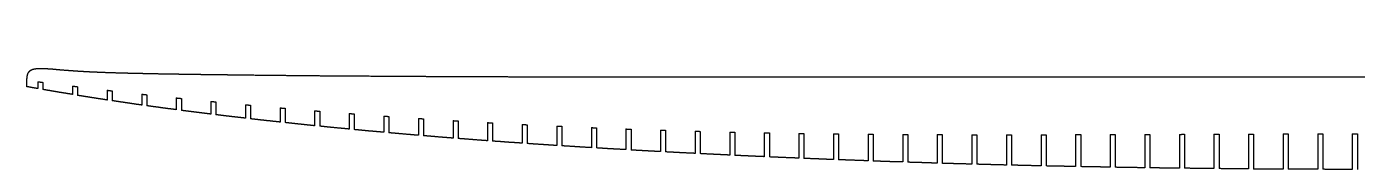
# Model space of a CAD drawing. Header units: metres. Extents: x 5 to 2009, y 0 to 108.
# Drawn here: x 5 to 1005, y 0 to 108 of the extents above; entities that cross this region are included whole.
import ezdxf

# ---------------------------------------------------------------- set-up
doc = ezdxf.new("R2010")
doc.units = ezdxf.units.M

msp = doc.modelspace()

# ---------------------------------------------------------------- linework, layer by layer
for p, q in [((13.1, 66.3, 26), (13.1, 61.1, 26)), ((16.9, 65.8, 26), (16.9, 60.4, 26)), ((39.1, 63, 26), (39.1, 56.7, 26)), ((42.9, 62.5, 26), (42.9, 56, 26)), ((65.1, 59.9, 26), (65.1, 52.5, 26)), ((68.9, 59.4, 26), (68.9, 52, 26)), ((91.1, 56.9, 26), (91.1, 48.7, 26)), ((94.9, 56.5, 26), (94.9, 48.2, 26)), ((117.1, 54.1, 26), (117.1, 45.2, 26)), ((120.9, 53.7, 26), (120.9, 44.7, 26)), ((143.1, 51.5, 26), (143.1, 41.9, 26)), ((146.9, 51.1, 26), (146.9, 41.4, 26)), ((169.1, 49, 26), (169.1, 38.8, 26)), ((172.9, 48.6, 26), (172.9, 38.3, 26)), ((195.1, 46.6, 26), (195.1, 35.9, 26)), ((198.9, 46.3, 26), (198.9, 35.5, 26)), ((221.1, 44.4, 26), (221.1, 33.1, 26)), ((224.9, 44.1, 26), (224.9, 32.8, 26)), ((247.1, 42.3, 26), (247.1, 30.6, 26)), ((250.9, 42, 26), (250.9, 30.2, 26)), ((273.1, 40.4, 26), (273.1, 28.2, 26)), ((276.9, 40.1, 26), (276.9, 27.8, 26)), ((299.1, 38.6, 26), (299.1, 25.9, 26)), ((302.9, 38.4, 26), (302.9, 25.6, 26)), ((325.1, 37, 26), (325.1, 23.8, 26)), ((328.9, 36.8, 26), (328.9, 23.5, 26)), ((351.1, 35.5, 26), (351.1, 21.8, 26)), ((354.9, 35.3, 26), (354.9, 21.5, 26)), ((377.1, 34.1, 26), (377.1, 20, 26)), ((380.9, 33.9, 26), (380.9, 19.7, 26)), ((403.1, 32.8, 26), (403.1, 18.2, 26)), ((406.9, 32.7, 26), (406.9, 18, 26)), ((429.1, 31.7, 26), (429.1, 16.6, 26)), ((432.9, 31.5, 26), (432.9, 16.4, 26)), ((455.1, 30.7, 26), (455.1, 15.1, 26)), ((458.9, 30.5, 26), (458.9, 14.8, 26)), ((481.1, 29.8, 26), (481.1, 13.6, 26)), ((484.9, 29.7, 26), (484.9, 13.4, 26)), ((507.1, 29, 26), (507.1, 12.3, 26)), ((510.9, 28.9, 26), (510.9, 12.1, 26)), ((533.1, 28.4, 26), (533.1, 11, 26)), ((536.9, 28.3, 26), (536.9, 10.8, 26)), ((559.1, 27.8, 26), (559.1, 9.8, 26)), ((562.9, 27.7, 26), (562.9, 9.6, 26)), ((585.1, 27.4, 26), (585.1, 8.7, 26)), ((588.9, 27.3, 26), (588.9, 8.5, 26)), ((611.1, 27, 26), (611.1, 7.6, 26)), ((614.9, 27, 26), (614.9, 7.5, 26)), ((637.1, 26.7, 26), (637.1, 6.7, 26)), ((640.9, 26.7, 26), (640.9, 6.5, 26)), ((663.1, 26.5, 26), (663.1, 5.8, 26)), ((666.9, 26.5, 26), (666.9, 5.6, 26)), ((689.1, 26.4, 26), (689.1, 4.9, 26)), ((692.9, 26.4, 26), (692.9, 4.8, 26)), ((715.1, 26.3, 26), (715.1, 4.2, 26)), ((718.9, 26.3, 26), (718.9, 4.1, 26)), ((741.1, 26.3, 26), (741.1, 3.5, 26)), ((744.9, 26.3, 26), (744.9, 3.4, 26)), ((767.1, 26.3, 26), (767.1, 2.9, 26)), ((770.9, 26.3, 26), (770.9, 2.8, 26)), ((793.1, 26.4, 26), (793.1, 2.3, 26)), ((796.9, 26.4, 26), (796.9, 2.3, 26)), ((819.1, 26.4, 26), (819.1, 1.9, 26)), ((822.9, 26.5, 26), (822.9, 1.8, 26)), ((845.1, 26.5, 26), (845.1, 1.5, 26)), ((848.9, 26.5, 26), (848.9, 1.4, 26)), ((871.1, 26.6, 26), (871.1, 1.1, 26)), ((874.9, 26.7, 26), (874.9, 1.1, 26)), ((897.1, 26.7, 26), (897.1, 0.8, 26)), ((900.9, 26.8, 26), (900.9, 0.8, 26)), ((923.1, 26.8, 26), (923.1, 0.6, 26)), ((926.9, 26.8, 26), (926.9, 0.5, 26)), ((949.1, 26.9, 26), (949.1, 0.4, 26)), ((952.9, 26.9, 26), (952.9, 0.4, 26)), ((975.1, 27, 26), (975.1, 0.3, 26)), ((978.9, 27, 26), (978.9, 0.3, 26)), ((1001.1, 27, 26), (1001.1, 0.2, 26)), ((1004.9, 27, 26), (1004.9, 0.2, 26))]:
    msp.add_line(p, q)
for points, degree, knots in [([(2008.3, 100.4, 26), (2008.3, 100.4, 26), (2008.3, 100.4, 26), (2008.3, 100.4, 26), (2008.3, 100.4, 26), (2008.3, 100.4, 26), (2008.4, 100.4, 26), (2008.4, 100.4, 26), (2008.4, 100.5, 26), (2008.4, 100.5, 26), (2008.4, 100.5, 26), (2008.4, 100.5, 26), (2008.4, 100.5, 26), (2008.4, 100.5, 26), (2008.4, 100.5, 26), (2008.4, 100.6, 26), (2008.4, 100.7, 26), (2008.4, 100.7, 26), (2008.5, 100.7, 26), (2008.5, 100.8, 26), (2008.5, 100.8, 26), (2008.5, 100.9, 26), (2008.5, 101, 26), (2008.5, 101, 26), (2008.5, 101.1, 26), (2008.5, 101.2, 26), (2008.5, 101.2, 26), (2008.6, 101.3, 26), (2008.6, 101.3, 26), (2008.6, 101.6, 26), (2008.6, 101.8, 26), (2008.6, 102, 26), (2008.7, 102.1, 26), (2008.7, 102.3, 26), (2008.7, 102.5, 26), (2008.7, 102.7, 26), (2008.7, 103, 26), (2008.7, 103.1, 26), (2008.7, 103.2, 26), (2008.8, 103.4, 26), (2008.8, 103.5, 26), (2008.8, 103.6, 26), (2008.8, 103.7, 26), (2008.8, 103.9, 26), (2008.8, 104, 26), (2008.8, 104, 26), (2008.8, 104.1, 26), (2008.8, 104.1, 26), (2008.8, 104.2, 26), (2008.8, 104.2, 26), (2008.8, 104.3, 26), (2008.8, 104.4, 26), (2008.8, 104.5, 26), (2008.8, 104.5, 26), (2008.8, 104.6, 26), (2008.8, 104.6, 26), (2008.7, 104.7, 26), (2008.7, 104.9, 26), (2008.7, 105, 26), (2008.7, 105.1, 26), (2008.7, 105.2, 26), (2008.7, 105.3, 26), (2008.7, 105.4, 26), (2008.6, 105.5, 26), (2008.6, 105.8, 26), (2008.5, 105.9, 26), (2008.5, 106, 26), (2008.4, 106.1, 26), (2008.3, 106.3, 26), (2008.3, 106.4, 26), (2008.2, 106.5, 26), (2008, 106.7, 26), (2007.9, 106.8, 26), (2007.9, 106.9, 26), (2007.8, 107, 26), (2007.7, 107, 26), (2007.6, 107.1, 26), (2007.4, 107.2, 26), (2007.3, 107.3, 26), (2007.2, 107.3, 26), (2007.1, 107.4, 26), (2007, 107.4, 26), (2006.9, 107.4, 26), (2006.8, 107.5, 26), (2006.7, 107.5, 26), (2006.6, 107.5, 26), (2006.5, 107.5, 26), (2006.5, 107.6, 26), (2006.4, 107.6, 26), (2006.3, 107.6, 26), (2006.3, 107.6, 26), (2006.2, 107.6, 26), (2006.1, 107.7, 26), (2006, 107.7, 26), (2005.9, 107.7, 26), (2005.8, 107.7, 26), (2005.7, 107.7, 26), (2005.7, 107.7, 26), (2005.6, 107.7, 26), (2005.2, 107.8, 26), (2004.9, 107.8, 26), (2004.5, 107.8, 26), (2004.2, 107.9, 26), (2003.9, 107.9, 26), (2003.5, 107.9, 26), (2003.2, 107.9, 26), (2002.7, 107.9, 26), (2002.4, 107.9, 26), (2002.2, 107.8, 26), (2002, 107.8, 26), (2001.8, 107.8, 26), (2001.5, 107.8, 26), (2001.3, 107.8, 26), (2000.8, 107.8, 26), (2000.5, 107.7, 26), (2000.2, 107.7, 26), (1999.9, 107.7, 26), (1999.6, 107.7, 26), (1999.3, 107.6, 26), (1999, 107.6, 26), (1998, 107.5, 26), (1997.3, 107.4, 26), (1996.5, 107.4, 26), (1995.8, 107.3, 26), (1995.1, 107.2, 26), (1994.3, 107.1, 26), (1993.6, 107, 26), (1992, 106.8, 26), (1991.1, 106.7, 26), (1990.3, 106.5, 26), (1989.4, 106.4, 26), (1988.5, 106.3, 26), (1987.6, 106.2, 26), (1986.8, 106, 26), (1985.4, 105.9, 26), (1984.9, 105.8, 26), (1984.4, 105.7, 26), (1983.9, 105.6, 26), (1983.4, 105.6, 26), (1982.9, 105.5, 26), (1982.3, 105.4, 26), (1981.2, 105.2, 26), (1980.6, 105.1, 26), (1980, 105.1, 26), (1979.4, 105, 26), (1978.7, 104.9, 26), (1978.1, 104.8, 26), (1977.4, 104.7, 26), (1974.6, 104.3, 26), (1972.6, 104, 26), (1970.5, 103.7, 26), (1968.4, 103.4, 26), (1966.3, 103.1, 26), (1964.3, 102.8, 26), (1962.2, 102.5, 26), (1956.3, 101.7, 26), (1952.6, 101.2, 26), (1948.8, 100.7, 26), (1945, 100.2, 26), (1941.2, 99.8, 26), (1937.5, 99.3, 26), (1933.7, 98.9, 26), (1926.4, 98, 26), (1922.9, 97.6, 26), (1919.3, 97.2, 26), (1915.8, 96.8, 26), (1912.3, 96.4, 26), (1908.8, 96.1, 26), (1905.2, 95.7, 26), (1898.7, 95, 26), (1895.7, 94.7, 26), (1892.6, 94.4, 26), (1889.6, 94.1, 26), (1886.6, 93.8, 26), (1883.6, 93.6, 26), (1880.5, 93.3, 26), (1866.2, 92, 26), (1854.8, 91, 26), (1843.5, 90, 26), (1832.1, 89.1, 26), (1820.8, 88.3, 26), (1809.4, 87.5, 26), (1798.1, 86.7, 26), (1778.6, 85.4, 26), (1770.5, 84.9, 26), (1762.3, 84.4, 26), (1754.2, 84, 26), (1746.1, 83.5, 26), (1737.9, 83, 26), (1729.8, 82.6, 26), (1718.5, 82, 26), (1715.2, 81.9, 26), (1712, 81.7, 26), (1708.7, 81.5, 26), (1705.4, 81.4, 26), (1702.1, 81.2, 26), (1698.7, 81, 26), (1692.3, 80.7, 26), (1689.2, 80.6, 26), (1686.1, 80.5, 26), (1683, 80.3, 26), (1679.9, 80.2, 26), (1676.8, 80, 26), (1673.7, 79.9, 26), (1659.2, 79.3, 26), (1647.7, 78.8, 26), (1636.2, 78.4, 26), (1624.7, 78, 26), (1613.3, 77.5, 26), (1601.8, 77.2, 26), (1590.3, 76.8, 26), (1565.9, 76, 26), (1553.1, 75.7, 26), (1540.2, 75.3, 26), (1527.3, 75, 26), (1514.4, 74.6, 26), (1501.6, 74.3, 26), (1488.7, 74, 26), (1464.9, 73.5, 26), (1454, 73.3, 26), (1443.1, 73.1, 26), (1432.2, 72.8, 26), (1421.3, 72.6, 26), (1410.4, 72.5, 26), (1399.6, 72.3, 26), (1384.9, 72.1, 26), (1381.1, 72, 26), (1377.3, 71.9, 26), (1373.4, 71.9, 26), (1369.6, 71.8, 26), (1365.8, 71.8, 26), (1362, 71.7, 26), (1354.8, 71.6, 26), (1351.4, 71.6, 26), (1348, 71.5, 26), (1344.7, 71.5, 26), (1341.3, 71.4, 26), (1337.9, 71.4, 26), (1334.5, 71.4, 26), (1305.3, 71, 26), (1279.5, 70.8, 26), (1253.6, 70.5, 26), (1227.8, 70.4, 26), (1202, 70.2, 26), (1176.2, 70.1, 26), (1150.3, 70, 26), (1111.8, 69.9, 26), (1099.1, 69.8, 26), (1086.4, 69.8, 26), (1073.7, 69.8, 26), (1061, 69.8, 26), (1048.3, 69.8, 26), (1035.6, 69.7, 26), (1020, 69.7, 26), (1017.2, 69.7, 26), (1014.3, 69.7, 26), (1011.4, 69.7, 26), (1008.5, 69.7, 26), (1005.6, 69.7, 26), (1002.8, 69.7, 26), (977.5, 69.7, 26), (955, 69.7, 26), (932.6, 69.6, 26), (910.1, 69.6, 26), (887.7, 69.6, 26), (865.3, 69.6, 26), (842.8, 69.6, 26), (810.2, 69.6, 26), (800.1, 69.6, 26), (789.9, 69.6, 26), (779.8, 69.6, 26), (769.6, 69.6, 26), (759.4, 69.6, 26), (749.3, 69.6, 26), (733.2, 69.6, 26), (727.3, 69.6, 26), (721.3, 69.6, 26), (715.4, 69.6, 26), (709.5, 69.6, 26), (703.6, 69.6, 26), (697.6, 69.6, 26), (688.7, 69.6, 26), (685.8, 69.6, 26), (682.8, 69.6, 26), (679.8, 69.6, 26), (676.9, 69.6, 26), (673.9, 69.6, 26), (671, 69.6, 26), (664.6, 69.6, 26), (661.2, 69.6, 26), (657.8, 69.6, 26), (654.5, 69.6, 26), (651.1, 69.6, 26), (647.7, 69.6, 26), (644.3, 69.6, 26), (634.6, 69.6, 26), (628.3, 69.6, 26), (622, 69.6, 26), (615.7, 69.6, 26), (609.4, 69.6, 26), (603.1, 69.6, 26), (596.8, 69.6, 26), (576.1, 69.6, 26), (561.9, 69.6, 26), (547.6, 69.6, 26), (533.3, 69.6, 26), (519, 69.6, 26), (504.7, 69.6, 26), (490.4, 69.6, 26), (464.3, 69.7, 26), (452.6, 69.7, 26), (440.8, 69.7, 26), (429.1, 69.7, 26), (417.3, 69.7, 26), (405.6, 69.7, 26), (393.8, 69.8, 26), (379.2, 69.8, 26), (376.3, 69.8, 26), (373.4, 69.8, 26), (370.6, 69.8, 26), (367.8, 69.8, 26), (365, 69.9, 26), (362.1, 69.9, 26), (351.4, 69.9, 26), (343.5, 69.9, 26), (335.5, 70, 26), (327.6, 70, 26), (319.7, 70, 26), (311.7, 70.1, 26), (303.8, 70.1, 26), (284, 70.2, 26), (272.2, 70.3, 26), (260.4, 70.4, 26), (248.6, 70.4, 26), (236.8, 70.5, 26), (224.9, 70.6, 26), (213.1, 70.7, 26), (196.4, 70.9, 26), (191.5, 70.9, 26), (186.5, 71, 26), (181.6, 71, 26), (176.7, 71.1, 26), (171.8, 71.2, 26), (166.8, 71.2, 26), (159.7, 71.3, 26), (157.6, 71.3, 26), (155.4, 71.4, 26), (153.3, 71.4, 26), (151.2, 71.4, 26), (149.1, 71.4, 26), (147.1, 71.5, 26), (142.9, 71.5, 26), (140.7, 71.5, 26), (138.6, 71.6, 26), (136.4, 71.6, 26), (134.2, 71.6, 26), (132.1, 71.7, 26), (129.9, 71.7, 26), (123.1, 71.8, 26), (118.3, 71.9, 26), (113.6, 71.9, 26), (108.9, 72, 26), (104.2, 72.1, 26), (99.5, 72.2, 26), (94.8, 72.3, 26), (85.6, 72.5, 26), (81.2, 72.6, 26), (76.8, 72.7, 26), (72.4, 72.8, 26), (68, 73, 26), (63.6, 73.1, 26), (59.2, 73.3, 26), (52, 73.6, 26), (49.1, 73.8, 26), (46.2, 73.9, 26), (43.4, 74.1, 26), (40.5, 74.3, 26), (37.7, 74.5, 26), (34.8, 74.7, 26), (31.5, 75, 26), (31, 75, 26), (30.6, 75, 26), (30.1, 75.1, 26), (29.6, 75.1, 26), (29.2, 75.2, 26), (28.7, 75.2, 26), (27.1, 75.3, 26), (26, 75.5, 26), (24.9, 75.6, 26), (23.7, 75.7, 26), (22.6, 75.8, 26), (21.5, 75.8, 26), (20.4, 75.9, 26), (18.8, 76, 26), (18.4, 76, 26), (18, 76.1, 26), (17.6, 76.1, 26), (17.2, 76.1, 26), (16.9, 76.1, 26), (16.5, 76.1, 26), (15.9, 76.1, 26), (15.6, 76.1, 26), (15.3, 76.1, 26), (15, 76.1, 26), (14.7, 76.1, 26), (14.4, 76.1, 26), (14.1, 76.1, 26), (13.3, 76.1, 26), (12.7, 76, 26), (12.1, 76, 26), (11.5, 75.9, 26), (11, 75.8, 26), (10.4, 75.7, 26), (9.8, 75.6, 26), (9, 75.4, 26), (8.8, 75.3, 26), (8.6, 75.2, 26), (8.4, 75.1, 26), (8.1, 75, 26), (7.9, 74.9, 26), (7.7, 74.8, 26), (7.2, 74.5, 26), (7, 74.3, 26), (6.7, 74.1, 26), (6.5, 73.9, 26), (6.2, 73.7, 26), (6, 73.5, 26), (5.8, 73.2, 26), (5.7, 72.9, 26), (5.6, 72.9, 26), (5.6, 72.8, 26), (5.6, 72.8, 26), (5.6, 72.7, 26), (5.5, 72.7, 26), (5.5, 72.7, 26), (5.5, 72.6, 26), (5.4, 72.5, 26), (5.4, 72.5, 26), (5.4, 72.4, 26), (5.4, 72.4, 26), (5.3, 72.3, 26), (5.3, 72.3, 26), (5.2, 72, 26), (5.1, 71.7, 26), (5, 71.4, 26), (4.9, 71.1, 26), (4.9, 70.8, 26), (4.8, 70.5, 26), (4.8, 70.2, 26), (4.7, 69.7, 26), (4.7, 69.4, 26), (4.7, 69.2, 26), (4.7, 68.9, 26), (4.6, 68.6, 26), (4.6, 68.4, 26), (4.6, 68.1, 26), (4.6, 67.8, 26), (4.6, 67.7, 26), (4.6, 67.6, 26), (4.6, 67.5, 26), (4.6, 67.4, 26), (4.6, 67.3, 26), (4.6, 67.3, 26), (4.6, 67.1, 26), (4.6, 67, 26), (4.6, 66.9, 26), (4.6, 66.9, 26), (4.6, 66.8, 26), (4.6, 66.7, 26), (4.6, 66.6, 26), (4.6, 66.3, 26), (4.6, 66.1, 26), (4.6, 65.9, 26), (4.6, 65.6, 26), (4.6, 65.4, 26), (4.6, 65.2, 26), (4.6, 65, 26), (4.6, 64.6, 26), (4.6, 64.5, 26), (4.6, 64.4, 26), (4.6, 64.2, 26), (4.6, 64.1, 26), (4.6, 64, 26), (4.6, 63.8, 26), (4.6, 63.6, 26), (4.6, 63.6, 26), (4.6, 63.5, 26), (4.6, 63.4, 26), (4.6, 63.3, 26), (4.6, 63.3, 26), (4.6, 63.2, 26), (4.6, 63.1, 26), (4.6, 63, 26), (4.6, 63, 26), (4.6, 63, 26), (4.6, 62.9, 26), (4.6, 62.9, 26), (4.6, 62.9, 26), (4.6, 62.8, 26), (4.6, 62.8, 26), (4.6, 62.8, 26), (4.6, 62.8, 26), (4.6, 62.7, 26), (4.6, 62.7, 26), (4.6, 62.7, 26), (4.6, 62.7, 26), (4.6, 62.6, 26), (4.6, 62.6, 26), (4.6, 62.6, 26), (4.6, 62.6, 26), (4.6, 62.6, 26), (4.6, 62.6, 26), (4.6, 62.6, 26)], 8, [0, 0, 0, 0, 0, 0, 0, 0, 0, 0.000167, 0.000167, 0.000167, 0.000167, 0.000167, 0.000167, 0.000167, 0.00035, 0.00035, 0.00035, 0.00035, 0.00035, 0.00035, 0.00035, 0.000723, 0.000723, 0.000723, 0.000723, 0.000723, 0.000723, 0.000723, 0.001226, 0.001226, 0.001226, 0.001226, 0.001226, 0.001226, 0.001226, 0.002693, 0.002693, 0.002693, 0.002693, 0.002693, 0.002693, 0.002693, 0.003678, 0.003678, 0.003678, 0.003678, 0.003678, 0.003678, 0.003678, 0.004075, 0.004075, 0.004075, 0.004075, 0.004075, 0.004075, 0.004075, 0.004568, 0.004568, 0.004568, 0.004568, 0.004568, 0.004568, 0.004568, 0.005437, 0.005437, 0.005437, 0.005437, 0.005437, 0.005437, 0.005437, 0.006525, 0.006525, 0.006525, 0.006525, 0.006525, 0.006525, 0.006525, 0.007513, 0.007513, 0.007513, 0.007513, 0.007513, 0.007513, 0.007513, 0.008251, 0.008251, 0.008251, 0.008251, 0.008251, 0.008251, 0.008251, 0.008743, 0.008743, 0.008743, 0.008743, 0.008743, 0.008743, 0.008743, 0.009235, 0.009235, 0.009235, 0.009235, 0.009235, 0.009235, 0.009235, 0.011152, 0.011152, 0.011152, 0.011152, 0.011152, 0.011152, 0.011152, 0.012456, 0.012456, 0.012456, 0.012456, 0.012456, 0.012456, 0.012456, 0.014184, 0.014184, 0.014184, 0.014184, 0.014184, 0.014184, 0.014184, 0.018456, 0.018456, 0.018456, 0.018456, 0.018456, 0.018456, 0.018456, 0.023573, 0.023573, 0.023573, 0.023573, 0.023573, 0.023573, 0.023573, 0.026359, 0.026359, 0.026359, 0.026359, 0.026359, 0.026359, 0.026359, 0.029145, 0.029145, 0.029145, 0.029145, 0.029145, 0.029145, 0.029145, 0.03752, 0.03752, 0.03752, 0.03752, 0.03752, 0.03752, 0.03752, 0.052674, 0.052674, 0.052674, 0.052674, 0.052674, 0.052674, 0.052674, 0.066826, 0.066826, 0.066826, 0.066826, 0.066826, 0.066826, 0.066826, 0.078932, 0.078932, 0.078932, 0.078932, 0.078932, 0.078932, 0.078932, 0.124327, 0.124327, 0.124327, 0.124327, 0.124327, 0.124327, 0.124327, 0.156803, 0.156803, 0.156803, 0.156803, 0.156803, 0.156803, 0.156803, 0.169632, 0.169632, 0.169632, 0.169632, 0.169632, 0.169632, 0.169632, 0.181409, 0.181409, 0.181409, 0.181409, 0.181409, 0.181409, 0.181409, 0.225191, 0.225191, 0.225191, 0.225191, 0.225191, 0.225191, 0.225191, 0.274272, 0.274272, 0.274272, 0.274272, 0.274272, 0.274272, 0.274272, 0.315783, 0.315783, 0.315783, 0.315783, 0.315783, 0.315783, 0.315783, 0.330276, 0.330276, 0.330276, 0.330276, 0.330276, 0.330276, 0.330276, 0.34316, 0.34316, 0.34316, 0.34316, 0.34316, 0.34316, 0.34316, 0.441393, 0.441393, 0.441393, 0.441393, 0.441393, 0.441393, 0.441393, 0.489705, 0.489705, 0.489705, 0.489705, 0.489705, 0.489705, 0.489705, 0.500655, 0.500655, 0.500655, 0.500655, 0.500655, 0.500655, 0.500655, 0.586004, 0.586004, 0.586004, 0.586004, 0.586004, 0.586004, 0.586004, 0.624652, 0.624652, 0.624652, 0.624652, 0.624652, 0.624652, 0.624652, 0.647196, 0.647196, 0.647196, 0.647196, 0.647196, 0.647196, 0.647196, 0.658468, 0.658468, 0.658468, 0.658468, 0.658468, 0.658468, 0.658468, 0.671348, 0.671348, 0.671348, 0.671348, 0.671348, 0.671348, 0.671348, 0.695398, 0.695398, 0.695398, 0.695398, 0.695398, 0.695398, 0.695398, 0.74989, 0.74989, 0.74989, 0.74989, 0.74989, 0.74989, 0.74989, 0.794681, 0.794681, 0.794681, 0.794681, 0.794681, 0.794681, 0.794681, 0.805663, 0.805663, 0.805663, 0.805663, 0.805663, 0.805663, 0.805663, 0.83691, 0.83691, 0.83691, 0.83691, 0.83691, 0.83691, 0.83691, 0.883439, 0.883439, 0.883439, 0.883439, 0.883439, 0.883439, 0.883439, 0.902822, 0.902822, 0.902822, 0.902822, 0.902822, 0.902822, 0.902822, 0.911437, 0.911437, 0.911437, 0.911437, 0.911437, 0.911437, 0.911437, 0.920537, 0.920537, 0.920537, 0.920537, 0.920537, 0.920537, 0.920537, 0.940464, 0.940464, 0.940464, 0.940464, 0.940464, 0.940464, 0.940464, 0.959074, 0.959074, 0.959074, 0.959074, 0.959074, 0.959074, 0.959074, 0.971164, 0.971164, 0.971164, 0.971164, 0.971164, 0.971164, 0.971164, 0.973142, 0.973142, 0.973142, 0.973142, 0.973142, 0.973142, 0.973142, 0.977905, 0.977905, 0.977905, 0.977905, 0.977905, 0.977905, 0.977905, 0.979737, 0.979737, 0.979737, 0.979737, 0.979737, 0.979737, 0.979737, 0.981568, 0.981568, 0.981568, 0.981568, 0.981568, 0.981568, 0.981568, 0.985755, 0.985755, 0.985755, 0.985755, 0.985755, 0.985755, 0.985755, 0.987487, 0.987487, 0.987487, 0.987487, 0.987487, 0.987487, 0.987487, 0.989764, 0.989764, 0.989764, 0.989764, 0.989764, 0.989764, 0.989764, 0.990115, 0.990115, 0.990115, 0.990115, 0.990115, 0.990115, 0.990115, 0.99051, 0.99051, 0.99051, 0.99051, 0.99051, 0.99051, 0.99051, 0.992715, 0.992715, 0.992715, 0.992715, 0.992715, 0.992715, 0.992715, 0.994699, 0.994699, 0.994699, 0.994699, 0.994699, 0.994699, 0.994699, 0.995314, 0.995314, 0.995314, 0.995314, 0.995314, 0.995314, 0.995314, 0.995932, 0.995932, 0.995932, 0.995932, 0.995932, 0.995932, 0.995932, 0.997577, 0.997577, 0.997577, 0.997577, 0.997577, 0.997577, 0.997577, 0.998579, 0.998579, 0.998579, 0.998579, 0.998579, 0.998579, 0.998579, 0.999146, 0.999146, 0.999146, 0.999146, 0.999146, 0.999146, 0.999146, 0.999425, 0.999425, 0.999425, 0.999425, 0.999425, 0.999425, 0.999425, 0.999729, 0.999729, 0.999729, 0.999729, 0.999729, 0.999729, 0.999729, 1, 1, 1, 1, 1, 1, 1, 1, 1]), ([(13.1, 61.1, 26), (12.6, 61.2, 26), (12.1, 61.3, 26), (11.6, 61.3, 26), (11.1, 61.4, 26), (10.6, 61.5, 26), (10.1, 61.6, 26), (9.6, 61.7, 26), (8.9, 61.8, 26), (8.6, 61.9, 26), (8.3, 61.9, 26), (8, 62, 26), (7.8, 62, 26), (7.5, 62.1, 26), (7.2, 62.1, 26), (6.8, 62.2, 26), (6.6, 62.2, 26), (6.5, 62.3, 26), (6.3, 62.3, 26), (6.2, 62.3, 26), (6.1, 62.3, 26), (5.9, 62.4, 26), (5.7, 62.4, 26), (5.7, 62.4, 26), (5.7, 62.4, 26), (5.6, 62.4, 26), (5.6, 62.4, 26), (5.5, 62.4, 26), (5.5, 62.4, 26), (5.4, 62.4, 26), (5.4, 62.5, 26), (5.4, 62.5, 26), (5.3, 62.5, 26), (5.3, 62.5, 26), (5.2, 62.5, 26), (5.2, 62.5, 26), (5.1, 62.5, 26), (5.1, 62.5, 26), (5, 62.5, 26), (5, 62.5, 26), (5, 62.5, 26), (4.9, 62.5, 26), (4.9, 62.5, 26), (4.8, 62.6, 26), (4.8, 62.6, 26), (4.8, 62.6, 26), (4.8, 62.6, 26), (4.7, 62.6, 26), (4.7, 62.6, 26), (4.7, 62.6, 26), (4.7, 62.6, 26), (4.7, 62.6, 26), (4.6, 62.6, 26), (4.6, 62.6, 26), (4.6, 62.6, 26), (4.6, 62.6, 26), (4.6, 62.6, 26), (4.6, 62.6, 26), (4.6, 62.6, 26), (4.6, 62.6, 26), (4.6, 62.6, 26), (4.6, 62.6, 26), (4.6, 62.6, 26), (4.6, 62.6, 26), (4.6, 62.6, 26), (4.6, 62.6, 26), (4.6, 62.6, 26), (4.6, 62.6, 26), (4.6, 62.6, 26), (4.6, 62.6, 26), (4.6, 62.6, 26), (4.6, 62.6, 26), (4.6, 62.6, 26), (4.6, 62.6, 26), (4.6, 62.6, 26), (4.6, 62.6, 26), (4.6, 62.6, 26), (4.6, 62.6, 26), (4.6, 62.6, 26)], 8, [0, 0, 0, 0, 0, 0, 0, 0, 0, 0.43063, 0.43063, 0.43063, 0.43063, 0.43063, 0.43063, 0.43063, 0.675825, 0.675825, 0.675825, 0.675825, 0.675825, 0.675825, 0.675825, 0.803681, 0.803681, 0.803681, 0.803681, 0.803681, 0.803681, 0.803681, 0.838169, 0.838169, 0.838169, 0.838169, 0.838169, 0.838169, 0.838169, 0.874592, 0.874592, 0.874592, 0.874592, 0.874592, 0.874592, 0.874592, 0.913295, 0.913295, 0.913295, 0.913295, 0.913295, 0.913295, 0.913295, 0.945255, 0.945255, 0.945255, 0.945255, 0.945255, 0.945255, 0.945255, 0.96947, 0.96947, 0.96947, 0.96947, 0.96947, 0.96947, 0.96947, 0.982387, 0.982387, 0.982387, 0.982387, 0.982387, 0.982387, 0.982387, 0.988397, 0.988397, 0.988397, 0.988397, 0.988397, 0.988397, 0.988397, 1, 1, 1, 1, 1, 1, 1, 1, 1]), ([(39.1, 56.7, 26), (38.3, 56.8, 26), (37.4, 57, 26), (36.6, 57.1, 26), (35.7, 57.2, 26), (34.9, 57.4, 26), (33.7, 57.6, 26), (33.3, 57.6, 26), (32.9, 57.7, 26), (32.5, 57.8, 26), (32.1, 57.8, 26), (31.3, 58, 26), (30.9, 58, 26), (30.5, 58.1, 26), (30.1, 58.2, 26), (29.7, 58.2, 26), (28, 58.5, 26), (26.6, 58.8, 26), (25.2, 59, 26), (23.8, 59.2, 26), (22.5, 59.5, 26), (20.4, 59.8, 26), (19.7, 59.9, 26), (19, 60.1, 26), (18.3, 60.2, 26), (17.6, 60.3, 26), (16.9, 60.4, 26)], 6, [0, 0, 0, 0, 0, 0, 0, 0.227354, 0.227354, 0.227354, 0.227354, 0.227354, 0.335219, 0.335219, 0.335219, 0.335219, 0.335219, 0.438922, 0.438922, 0.438922, 0.438922, 0.438922, 0.810952, 0.810952, 0.810952, 0.810952, 0.810952, 1, 1, 1, 1, 1, 1, 1]), ([(65.1, 52.5, 26), (63.6, 52.8, 26), (62.1, 53, 26), (60.5, 53.2, 26), (57.6, 53.7, 26), (56.2, 53.9, 26), (54.7, 54.1, 26), (52, 54.6, 26), (50.6, 54.8, 26), (49.3, 55, 26), (46.7, 55.4, 26), (45.4, 55.6, 26), (44.2, 55.8, 26), (42.9, 56, 26)], 4, [0, 0, 0, 0, 0, 0.273209, 0.273209, 0.273209, 0.530582, 0.530582, 0.530582, 0.772655, 0.772655, 0.772655, 1, 1, 1, 1, 1]), ([(91.1, 48.7, 26), (89.6, 48.9, 26), (88.1, 49.1, 26), (86.7, 49.3, 26), (83.8, 49.8, 26), (82.3, 50, 26), (80.9, 50.2, 26), (78.2, 50.6, 26), (76.8, 50.8, 26), (75.4, 51, 26), (72.8, 51.4, 26), (71.5, 51.6, 26), (70.2, 51.8, 26), (68.9, 52, 26)], 4, [0, 0, 0, 0, 0, 0.266356, 0.266356, 0.266356, 0.521637, 0.521637, 0.521637, 0.766096, 0.766096, 0.766096, 1, 1, 1, 1, 1]), ([(117.1, 45.2, 26), (115.6, 45.4, 26), (114.2, 45.6, 26), (112.7, 45.8, 26), (109.9, 46.1, 26), (108.4, 46.3, 26), (107, 46.5, 26), (104.3, 46.9, 26), (102.9, 47.1, 26), (101.5, 47.3, 26), (98.9, 47.6, 26), (97.5, 47.8, 26), (96.2, 48, 26), (94.9, 48.2, 26)], 4, [0, 0, 0, 0, 0, 0.262607, 0.262607, 0.262607, 0.516713, 0.516713, 0.516713, 0.762461, 0.762461, 0.762461, 1, 1, 1, 1, 1]), ([(143.1, 41.9, 26), (141.9, 42, 26), (140.8, 42.2, 26), (139.6, 42.3, 26), (138.5, 42.5, 26), (136.2, 42.7, 26), (135.1, 42.9, 26), (133.9, 43, 26), (132.8, 43.2, 26), (130.6, 43.4, 26), (129.5, 43.6, 26), (128.4, 43.7, 26), (127.3, 43.9, 26), (125.2, 44.1, 26), (124.1, 44.3, 26), (123, 44.4, 26), (122, 44.5, 26), (120.9, 44.7, 26)], 5, [0, 0, 0, 0, 0, 0, 0.260235, 0.260235, 0.260235, 0.260235, 0.513591, 0.513591, 0.513591, 0.513591, 0.760145, 0.760145, 0.760145, 0.760145, 1, 1, 1, 1, 1, 1]), ([(169.1, 38.8, 26), (167.7, 39, 26), (166.2, 39.1, 26), (164.8, 39.3, 26), (162, 39.6, 26), (160.6, 39.8, 26), (159.2, 39.9, 26), (156.4, 40.3, 26), (155, 40.4, 26), (153.6, 40.6, 26), (150.9, 40.9, 26), (149.6, 41.1, 26), (148.2, 41.3, 26), (146.9, 41.4, 26)], 4, [0, 0, 0, 0, 0, 0.258256, 0.258256, 0.258256, 0.511022, 0.511022, 0.511022, 0.758276, 0.758276, 0.758276, 1, 1, 1, 1, 1]), ([(195.1, 35.9, 26), (191.9, 36.2, 26), (188.8, 36.6, 26), (185.6, 36.9, 26), (180, 37.5, 26), (177.7, 37.8, 26), (175.3, 38.1, 26), (172.9, 38.3, 26)], 4, [0, 0, 0, 0, 0, 0.570996, 0.570996, 0.570996, 1, 1, 1, 1, 1]), ([(221.1, 33.1, 26), (218.3, 33.4, 26), (215.5, 33.7, 26), (212.6, 34, 26), (207.1, 34.6, 26), (204.4, 34.9, 26), (201.6, 35.2, 26), (198.9, 35.5, 26)], 4, [0, 0, 0, 0, 0, 0.507792, 0.507792, 0.507792, 1, 1, 1, 1, 1]), ([(247.1, 30.6, 26), (244.3, 30.9, 26), (241.5, 31.1, 26), (238.7, 31.4, 26), (233.1, 31.9, 26), (230.4, 32.2, 26), (227.6, 32.5, 26), (224.9, 32.8, 26)], 4, [0, 0, 0, 0, 0, 0.506798, 0.506798, 0.506798, 1, 1, 1, 1, 1]), ([(273.1, 28.2, 26), (270.3, 28.4, 26), (267.5, 28.7, 26), (264.7, 28.9, 26), (259.1, 29.4, 26), (256.4, 29.7, 26), (253.6, 30, 26), (250.9, 30.2, 26)], 4, [0, 0, 0, 0, 0, 0.50603, 0.50603, 0.50603, 1, 1, 1, 1, 1]), ([(299.1, 25.9, 26), (296.3, 26.1, 26), (293.5, 26.4, 26), (290.7, 26.6, 26), (285.1, 27.1, 26), (282.4, 27.3, 26), (279.6, 27.6, 26), (276.9, 27.8, 26)], 4, [0, 0, 0, 0, 0, 0.505419, 0.505419, 0.505419, 1, 1, 1, 1, 1]), ([(325.1, 23.8, 26), (322, 24, 26), (318.9, 24.3, 26), (315.8, 24.5, 26), (310.3, 25, 26), (307.8, 25.2, 26), (305.4, 25.4, 26), (302.9, 25.6, 26)], 4, [0, 0, 0, 0, 0, 0.555871, 0.555871, 0.555871, 1, 1, 1, 1, 1]), ([(377.1, 20, 26), (375.5, 20.1, 26), (373.9, 20.2, 26), (372.3, 20.3, 26), (370.7, 20.4, 26), (369.1, 20.5, 26), (367.5, 20.6, 26), (364.3, 20.8, 26), (362.7, 21, 26), (361.2, 21.1, 26), (359.6, 21.2, 26), (358, 21.3, 26), (356.5, 21.4, 26), (354.9, 21.5, 26)], 7, [0, 0, 0, 0, 0, 0, 0, 0, 0.505048, 0.505048, 0.505048, 0.505048, 0.505048, 0.505048, 1, 1, 1, 1, 1, 1, 1, 1]), ([(689.1, 4.9, 26), (686.2, 5, 26), (683.2, 5.1, 26), (680.3, 5.2, 26), (674.7, 5.4, 26), (672.1, 5.5, 26), (669.5, 5.5, 26), (666.9, 5.6, 26)], 4, [0, 0, 0, 0, 0, 0.531005, 0.531005, 0.531005, 1, 1, 1, 1, 1])]:
    msp.add_open_spline(points, degree=degree, knots=knots)
for points, degree in [([(13.1, 66.3, 26), (14, 66.2, 26), (15, 66, 26), (15.9, 65.9, 26), (16.9, 65.8, 26)], 4), ([(39.1, 63, 26), (40, 62.9, 26), (41, 62.8, 26), (41.9, 62.7, 26), (42.9, 62.5, 26)], 4), ([(65.1, 59.9, 26), (66, 59.8, 26), (67, 59.7, 26), (67.9, 59.5, 26), (68.9, 59.4, 26)], 4), ([(91.1, 56.9, 26), (92, 56.8, 26), (93, 56.7, 26), (93.9, 56.6, 26), (94.9, 56.5, 26)], 4), ([(117.1, 54.1, 26), (118, 54, 26), (119, 53.9, 26), (119.9, 53.8, 26), (120.9, 53.7, 26)], 4), ([(143.1, 51.5, 26), (144, 51.4, 26), (145, 51.3, 26), (145.9, 51.2, 26), (146.9, 51.1, 26)], 4), ([(169.1, 49, 26), (170, 48.9, 26), (171, 48.8, 26), (171.9, 48.7, 26), (172.9, 48.6, 26)], 4), ([(195.1, 46.6, 26), (196, 46.5, 26), (197, 46.4, 26), (197.9, 46.4, 26), (198.9, 46.3, 26)], 4), ([(221.1, 44.4, 26), (222, 44.3, 26), (223, 44.2, 26), (223.9, 44.2, 26), (224.9, 44.1, 26)], 4), ([(247.1, 42.3, 26), (248, 42.3, 26), (249, 42.2, 26), (249.9, 42.1, 26), (250.9, 42, 26)], 4), ([(273.1, 40.4, 26), (274, 40.3, 26), (275, 40.3, 26), (275.9, 40.2, 26), (276.9, 40.1, 26)], 4), ([(299.1, 38.6, 26), (300, 38.6, 26), (301, 38.5, 26), (301.9, 38.4, 26), (302.9, 38.4, 26)], 4), ([(325.1, 37, 26), (326, 36.9, 26), (327, 36.9, 26), (327.9, 36.8, 26), (328.9, 36.8, 26)], 4), ([(351.1, 35.5, 26), (352, 35.4, 26), (353, 35.4, 26), (353.9, 35.3, 26), (354.9, 35.3, 26)], 4), ([(377.1, 34.1, 26), (378, 34, 26), (379, 34, 26), (379.9, 33.9, 26), (380.9, 33.9, 26)], 4), ([(403.1, 32.8, 26), (404, 32.8, 26), (405, 32.7, 26), (405.9, 32.7, 26), (406.9, 32.7, 26)], 4), ([(429.1, 31.7, 26), (430, 31.7, 26), (431, 31.6, 26), (431.9, 31.6, 26), (432.9, 31.5, 26)], 4), ([(455.1, 30.7, 26), (456, 30.6, 26), (457, 30.6, 26), (457.9, 30.6, 26), (458.9, 30.5, 26)], 4), ([(351.1, 21.8, 26), (345.5, 22.2, 26), (340, 22.6, 26), (334.4, 23.1, 26), (328.9, 23.5, 26)], 4), ([(481.1, 29.8, 26), (482, 29.8, 26), (483, 29.7, 26), (483.9, 29.7, 26), (484.9, 29.7, 26)], 4), ([(507.1, 29, 26), (508, 29, 26), (509, 29, 26), (509.9, 28.9, 26), (510.9, 28.9, 26)], 4), ([(533.1, 28.4, 26), (534, 28.3, 26), (535, 28.3, 26), (535.9, 28.3, 26), (536.9, 28.3, 26)], 4), ([(559.1, 27.8, 26), (560, 27.8, 26), (561, 27.8, 26), (561.9, 27.8, 26), (562.9, 27.7, 26)], 4), ([(585.1, 27.4, 26), (586, 27.4, 26), (587, 27.3, 26), (587.9, 27.3, 26), (588.9, 27.3, 26)], 4), ([(611.1, 27, 26), (612, 27, 26), (613, 27, 26), (613.9, 27, 26), (614.9, 27, 26)], 4), ([(637.1, 26.7, 26), (638, 26.7, 26), (639, 26.7, 26), (639.9, 26.7, 26), (640.9, 26.7, 26)], 4), ([(663.1, 26.5, 26), (664, 26.5, 26), (665, 26.5, 26), (665.9, 26.5, 26), (666.9, 26.5, 26)], 4), ([(689.1, 26.4, 26), (690, 26.4, 26), (691, 26.4, 26), (691.9, 26.4, 26), (692.9, 26.4, 26)], 4), ([(715.1, 26.3, 26), (716, 26.3, 26), (717, 26.3, 26), (717.9, 26.3, 26), (718.9, 26.3, 26)], 4), ([(741.1, 26.3, 26), (742, 26.3, 26), (743, 26.3, 26), (743.9, 26.3, 26), (744.9, 26.3, 26)], 4), ([(767.1, 26.3, 26), (768, 26.3, 26), (769, 26.3, 26), (769.9, 26.3, 26), (770.9, 26.3, 26)], 4), ([(793.1, 26.4, 26), (794, 26.4, 26), (795, 26.4, 26), (795.9, 26.4, 26), (796.9, 26.4, 26)], 4), ([(819.1, 26.4, 26), (820, 26.4, 26), (821, 26.4, 26), (821.9, 26.4, 26), (822.9, 26.5, 26)], 4), ([(845.1, 26.5, 26), (845.9, 26.5, 26), (846.5, 26.5, 26), (847.4, 26.5, 26), (848.4, 26.5, 26), (848.9, 26.5, 26)], 5), ([(871.1, 26.6, 26), (874.9, 26.7, 26)], 1), ([(897.1, 26.7, 26), (897.9, 26.7, 26), (898.7, 26.7, 26), (899.4, 26.7, 26), (900.2, 26.8, 26), (900.9, 26.8, 26)], 5), ([(923.1, 26.8, 26), (924, 26.8, 26), (925, 26.8, 26), (925.9, 26.8, 26), (926.9, 26.8, 26)], 4), ([(949.1, 26.9, 26), (950, 26.9, 26), (951, 26.9, 26), (951.9, 26.9, 26), (952.9, 26.9, 26)], 4), ([(975.1, 27, 26), (976, 27, 26), (977, 27, 26), (977.9, 27, 26), (978.9, 27, 26)], 4), ([(1001.1, 27, 26), (1002, 27, 26), (1003, 27, 26), (1003.9, 27, 26), (1004.9, 27, 26)], 4), ([(403.1, 18.2, 26), (397.5, 18.6, 26), (392, 18.9, 26), (386.4, 19.3, 26), (380.9, 19.7, 26)], 4), ([(429.1, 16.6, 26), (423.5, 16.9, 26), (418, 17.3, 26), (412.4, 17.6, 26), (406.9, 18, 26)], 4), ([(455.1, 15.1, 26), (449.5, 15.4, 26), (444, 15.7, 26), (438.4, 16, 26), (432.9, 16.4, 26)], 4), ([(481.1, 13.6, 26), (475.5, 13.9, 26), (470, 14.2, 26), (464.4, 14.5, 26), (458.9, 14.8, 26)], 4), ([(507.1, 12.3, 26), (501.5, 12.5, 26), (496, 12.8, 26), (490.4, 13.1, 26), (484.9, 13.4, 26)], 4), ([(533.1, 11, 26), (527.5, 11.3, 26), (522, 11.5, 26), (516.4, 11.8, 26), (510.9, 12.1, 26)], 4), ([(559.1, 9.8, 26), (553.5, 10, 26), (548, 10.3, 26), (542.4, 10.5, 26), (536.9, 10.8, 26)], 4), ([(585.1, 8.7, 26), (579.5, 8.9, 26), (574, 9.1, 26), (568.4, 9.4, 26), (562.9, 9.6, 26)], 4), ([(611.1, 7.6, 26), (605.5, 7.8, 26), (600, 8.1, 26), (594.4, 8.3, 26), (588.9, 8.5, 26)], 4), ([(637.1, 6.7, 26), (631.5, 6.9, 26), (626, 7.1, 26), (620.4, 7.3, 26), (614.9, 7.5, 26)], 4), ([(663.1, 5.8, 26), (657.5, 5.9, 26), (652, 6.1, 26), (646.4, 6.3, 26), (640.9, 6.5, 26)], 4), ([(715.1, 4.2, 26), (709.6, 4.3, 26), (704, 4.5, 26), (698.4, 4.6, 26), (692.9, 4.8, 26)], 4), ([(741.1, 3.5, 26), (735.5, 3.6, 26), (730, 3.8, 26), (724.4, 3.9, 26), (718.9, 4.1, 26)], 4), ([(767.1, 2.9, 26), (761.5, 3, 26), (756, 3.1, 26), (750.4, 3.3, 26), (744.9, 3.4, 26)], 4), ([(793.1, 2.3, 26), (787.6, 2.5, 26), (782, 2.6, 26), (776.4, 2.7, 26), (770.9, 2.8, 26)], 4), ([(819.1, 1.9, 26), (813.5, 2, 26), (808, 2.1, 26), (802.4, 2.2, 26), (796.9, 2.3, 26)], 4), ([(845.1, 1.5, 26), (839.5, 1.5, 26), (834, 1.6, 26), (828.4, 1.7, 26), (822.9, 1.8, 26)], 4), ([(871.1, 1.1, 26), (865.5, 1.2, 26), (860, 1.2, 26), (854.4, 1.3, 26), (848.9, 1.4, 26)], 4), ([(897.1, 0.8, 26), (891.5, 0.9, 26), (886, 0.9, 26), (880.4, 1, 26), (874.9, 1.1, 26)], 4), ([(923.1, 0.6, 26), (917.6, 0.6, 26), (912, 0.7, 26), (906.5, 0.7, 26), (900.9, 0.8, 26)], 4), ([(949.1, 0.4, 26), (943.5, 0.4, 26), (938, 0.5, 26), (932.4, 0.5, 26), (926.9, 0.5, 26)], 4), ([(975.1, 0.3, 26), (969.5, 0.3, 26), (964, 0.3, 26), (958.4, 0.3, 26), (952.9, 0.4, 26)], 4), ([(1001.1, 0.2, 26), (995.5, 0.2, 26), (990, 0.2, 26), (984.4, 0.2, 26), (978.9, 0.3, 26)], 4)]:
    msp.add_open_spline(points, degree=degree)

doc.saveas('drawing.dxf')
